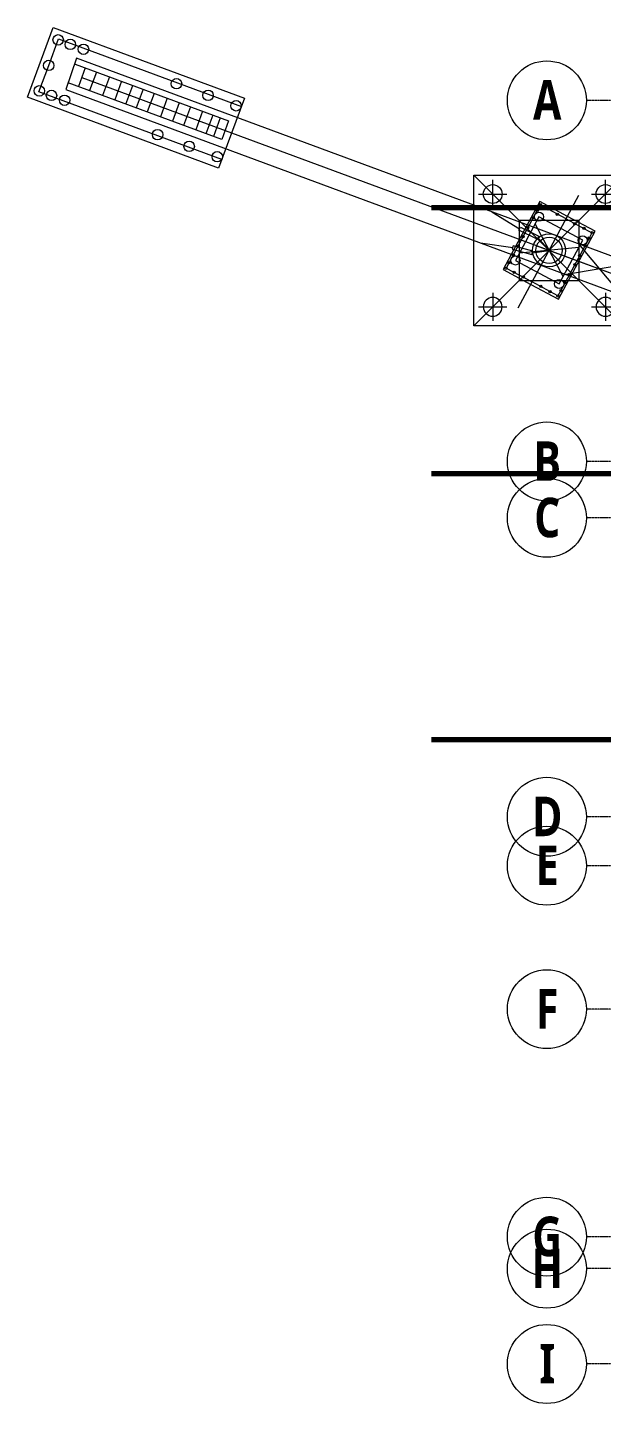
# Model space of a CAD drawing. Header units: millimetres. Extents: x -41779 to 122129, y -6962 to 59838.
# Drawn here: x -41779 to -26514, y 17231 to 53818 of the extents above; entities that cross this region are included whole.
import ezdxf

# ---------------------------------------------------------------- set-up
doc = ezdxf.new("R2010")
doc.units = ezdxf.units.MM
doc.linetypes.add('Grid Line', pattern=[10, 8, -1, 0, -1])
for name, color, linetype, lineweight in [('10-NR-Text', 4, 'Continuous', 5), ('A-DETL', 90, 'Continuous', 5), ('kp1', 215, 'Continuous', 15), ('S-GRID', 1, 'Continuous', 5), ('S-GRID-IDEN', 1, 'Continuous', 9), ('Site Planning 180317_dwg', 8, 'Continuous', 5), ('VATLIEU', 32, 'Continuous', 13)]:
    doc.layers.add(name, color=color, linetype=linetype, lineweight=lineweight)
doc.styles.add('Roboto_B', font='Roboto-Bold.ttf', dxfattribs={"width": 0.8, "height": 1050})

# ---------------------------------------------------------------- blocks, each defined once
blk = doc.blocks.new('Site Planning 180317_dwg_coc-985133-Level 2 -  PLANK')
at = {"layer": 'kp1', "color": 7}
for p, q in [((87062, 53568), (87062, 55068)), ((86312, 54318), (87812, 54318))]:
    blk.add_line(p, q, dxfattribs=at)
blk.add_circle((87062, 54318), 500, dxfattribs=at)
blk = doc.blocks.new('Site Planning 180317_dwg_coc-985134-Level 2 -  PLANK')
at = {"layer": 'kp1', "color": 7}
for p, q in [((87062, 53568), (87062, 55068)), ((86312, 54318), (87812, 54318))]:
    blk.add_line(p, q, dxfattribs=at)
blk.add_circle((87062, 54318), 500, dxfattribs=at)
blk = doc.blocks.new('Site Planning 180317_dwg_MONGCAUTHAP-985135-Level 2 -  PLANK')
at = {"layer": '10-NR-Text', "color": 131}
blk.add_line((90562, 53818), (86562, 57818), dxfattribs=at)
at = {"layer": '10-NR-Text', "color": 131, "flags": 128}
blk.add_lwpolyline([(86562, 53818), (86562, 57818), (90562, 57818), (90562, 53818), (86562, 53818), (90562, 57818)], dxfattribs=at)
blk.add_lwpolyline([(87762, 55018), (89362, 55018), (89362, 56618), (87762, 56618)], close=True, dxfattribs=at)
at = {"xscale": 0.5, "yscale": 0.5, "zscale": 0.5}
for p in [(43531, 30159), (46531, 30159)]:
    blk.add_blockref('Site Planning 180317_dwg_coc-985133-Level 2 -  PLANK', p, dxfattribs=at)
at = {"extrusion": (0, 0, -1), "xscale": 0.5, "yscale": 0.5, "zscale": -0.5, "rotation": 180}
for p in [(-43531, 81477), (-46531, 81477)]:
    blk.add_blockref('Site Planning 180317_dwg_coc-985134-Level 2 -  PLANK', p, dxfattribs=at)
blk = doc.blocks.new('Site Planning 180317_dwg_ff-985136-Level 2 -  PLANK')
blk.add_blockref('Site Planning 180317_dwg_MONGCAUTHAP-985135-Level 2 -  PLANK', (5625, 428839))
blk = doc.blocks.new('Site Planning 180317_dwg_TC1-985155-Level 2 -  PLANK')
at = {"layer": 'VATLIEU', "color": 254}
for p, q in [((1145730, -337190), (1145547, -337684)), ((1146028, -337300), (1145845, -337794)), ((1145636, -337445), (1188674, -353366)), ((1146374, -337428), (1146191, -337923)), ((1146696, -337547), (1146513, -338042)), ((1146811, -338152), (1146994, -337657)), ((1147266, -337758), (1147083, -338252)), ((1147563, -337868), (1147380, -338362)), ((1147910, -337996), (1147727, -338491)), ((1148232, -338115), (1148049, -338610)), ((1148529, -338225), (1148346, -338720)), ((1148851, -338344), (1148668, -338839)), ((1149123, -338445), (1148940, -338940)), ((1149321, -338519), (1149138, -339013)), ((1158850, -340584), (1157237, -343580)), ((1156543, -341014), (1157279, -341471)), ((1157693, -341341), (1158438, -342742)), ((1156237, -341840), (1157097, -341963)), ((1158855, -341967), (1157275, -342116)), ((1157710, -341911), (1209299, -361003)), ((1158837, -341858), (1159976, -343218)), ((1160281, -342392), (1158531, -342683))]:
    blk.add_line(p, q, dxfattribs=at)
at = {"layer": 'VATLIEU', "color": 254, "flags": 128}
for points in [[(1144194, -337970), (1144881, -336116), (1149964, -337997), (1149277, -339852), (1144194, -337970), (1144881, -336116)], [(1144499, -337826), (1144759, -337123), (1145019, -336420), (1149881, -338220)], [(1160280, -342396), (1145500, -336929), (1145210, -337760), (1159974, -343222)], [(1149361, -339625), (1144499, -337826), (1144759, -337123)], [(1145458, -337089), (1149544, -338601), (1149361, -339095), (1145275, -337583)], [(1158518, -341201), (1157829, -340830), (1157752, -340974), (1157002, -342367), (1156924, -342511), (1157613, -342882)], [(1158518, -341201), (1159206, -341572), (1159129, -341716), (1158378, -343109), (1158301, -343252), (1157613, -342882)], [(1157619, -342108), (1158065, -342041), (1157770, -341701)]]:
    blk.add_lwpolyline(points, dxfattribs=at)
for points in [[(1157578, -342946), (1158315, -343342), (1158593, -342825), (1159288, -341534), (1158552, -341137), (1157816, -340741), (1157120, -342032), (1156842, -342549)], [(1157797, -341147), (1157171, -342310), (1158333, -342936), (1158959, -341773)], [(1157789, -341660), (1157750, -341741), (1157262, -341506), (1157301, -341425)], [(1157607, -342151), (1157631, -342064), (1157107, -341925), (1157084, -342012)]]:
    blk.add_lwpolyline(points, close=True, dxfattribs=at)
at = {"layer": 'VATLIEU', "color": 254}
for centre, radius in [((1145010, -336445), 139), ((1145334, -336565), 139), ((1145682, -336694), 139), ((1144759, -337123), 139), ((1144508, -337801), 139), ((1148156, -337610), 139), ((1144832, -337921), 139), ((1145180, -338050), 139), ((1148996, -337920), 139), ((1149743, -338197), 139), ((1147655, -338965), 139), ((1148494, -339276), 139), ((1149241, -339553), 139), ((1157752, -340974), 30), ((1157832, -340826), 30), ((1158042, -340945), 30), ((1157643, -341177), 30), ((1157797, -341147), 121), ((1158284, -341082), 30), ((1158746, -341331), 30), ((1157373, -341678), 30), ((1157501, -341440), 30), ((1158065, -342041), 440), ((1158065, -342041), 350), ((1158959, -341773), 121), ((1158993, -341458), 30), ((1159129, -341716), 30), ((1159209, -341567), 30), ((1157234, -341935), 30), ((1159019, -341919), 30), ((1157002, -342367), 30), ((1157171, -342310), 121), ((1157112, -342161), 30), ((1158750, -342419), 30), ((1158878, -342181), 30), ((1156922, -342516), 30), ((1157137, -342625), 30), ((1157384, -342752), 30), ((1158333, -342936), 121), ((1158611, -342676), 30), ((1157846, -343001), 30), ((1158088, -343138), 30), ((1158378, -343109), 30), ((1158489, -342903), 30), ((1158298, -343257), 30)]:
    blk.add_circle(centre, radius, dxfattribs=at)
blk = doc.blocks.new('Site Planning 180317_dwg-985132-Level 2 -  PLANK')
for name, p in [('Site Planning 180317_dwg_TC1-985155-Level 2 -  PLANK', (-242937, -288443)), ('Site Planning 180317_dwg_ff-985136-Level 2 -  PLANK', (820942, -1115144))]:
    blk.add_blockref(name, p)
blk = doc.blocks.new('Grid - Circle-565542-Level 2 -  PLANK')
at = {"layer": 'S-GRID-IDEN'}
blk.add_circle((0, 0), 3.5, dxfattribs=at)

msp = doc.modelspace()

# ---------------------------------------------------------------- linework, layer by layer
at = {"layer": 'A-DETL', "lineweight": 70}
for p, q in [((-25032, 49021), (-31032, 49021)), ((-25032, 41951), (-31032, 41951)), ((-25032, 34881), (-31032, 34881))]:
    msp.add_line(p, q, dxfattribs=at)
at = {"layer": 'S-GRID', "linetype": 'Grid Line'}
for p, q in [((76597, 51881), (-26915, 51881)), ((76597, 42281), (-26915, 42281)), ((76597, 40781), (-26915, 40781)), ((76597, 32831), (-26915, 32831)), ((76597, 31531), (-26915, 31531)), ((76597, 27716), (-26915, 27716)), ((76597, 21666), (-26915, 21666)), ((76597, 20816), (-26915, 20816)), ((76597, 18281), (-26915, 18281))]:
    msp.add_line(p, q, dxfattribs=at)

# ---------------------------------------------------------------- block references
at = {"layer": 'S-GRID-IDEN', "xscale": 299.9999999999997, "yscale": 299.9999999999997, "zscale": 299.9999999999997, "rotation": 90}
for p in [(-27965, 51881), (-27965, 42281), (-27965, 40781), (-27965, 32831), (-27965, 31531), (-27965, 27716), (-27965, 21666), (-27965, 20816), (-27965, 18281)]:
    msp.add_blockref('Grid - Circle-565542-Level 2 -  PLANK', p, dxfattribs=at)
at = {"layer": 'Site Planning 180317_dwg', "color": 254, "lineweight": 13}
msp.add_blockref('Site Planning 180317_dwg-985132-Level 2 -  PLANK', (-943036, 678377), dxfattribs=at)

# ---------------------------------------------------------------- texts
at = {"layer": 'S-GRID-IDEN', "lineweight": 5, "char_height": 1050, "attachment_point": 2, "line_spacing_factor": 1.016846, "style": 'Roboto_B'}
for s, insert, width in [('\\fRoboto|b1|i0|c0|p2|;\\W.8;A', (-27957, 52415), 900.17), ('\\fRoboto|b1|i0|c0|p2|;\\W.8;B', (-27957, 42815), 900.17), ('\\fRoboto|b1|i0|c0|p2|;\\W.8;C', (-27957, 41315), 900.17), ('\\fRoboto|b1|i0|c0|p2|;\\W.8;D', (-27957, 33365), 939.88), ('\\fRoboto|b1|i0|c0|p2|;\\W.8;E', (-27957, 32065), 781.03), ('\\fRoboto|b1|i0|c0|p2|;\\W.8;F', (-27957, 28250), 781.03), ('\\fRoboto|b1|i0|c0|p2|;\\W.8;G', (-27957, 22200), 939.88), ('\\fRoboto|b1|i0|c0|p2|;\\W.8;H', (-27957, 21350), 992.83), ('\\fRoboto|b1|i0|c0|p2|;\\W.8;I', (-27957, 18815), 410.37)]:
    msp.add_mtext(s, dxfattribs=dict(at, insert=insert, width=width))

doc.saveas('drawing.dxf')
